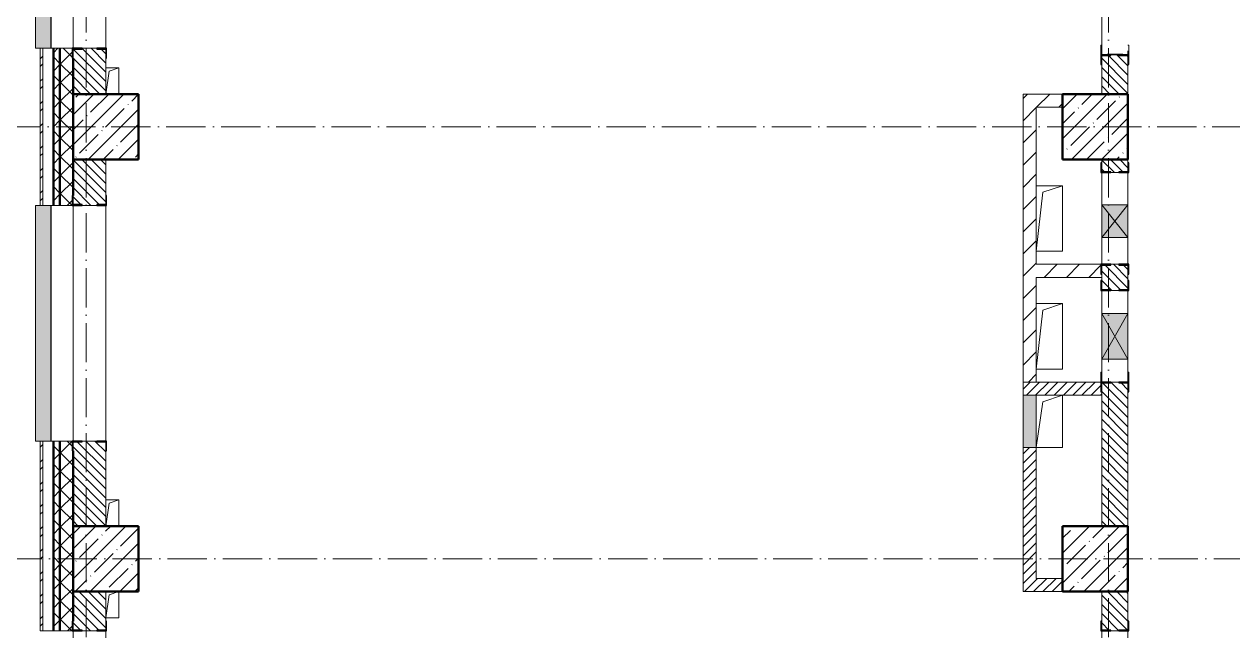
# Model space of a CAD drawing. Header units: millimetres. Extents: x -213536 to 1564669, y -45299 to 942238.
# Drawn here: x 139606 to 148829, y 472647 to 477281 of the extents above; entities that cross this region are included whole.
import ezdxf

# ---------------------------------------------------------------- set-up
doc = ezdxf.new("R2010")
doc.units = ezdxf.units.MM
doc.linetypes.add('50_200_ШТРИХ_1Т_ш5_п1_п1_', pattern=[700, 500, -100, 0, -100])
for name, color, linetype, lineweight in [('A-DETL-GENF-OTLN', 7, 'Continuous', 9), ('A-FLOR-____-OTLN', 7, 'Continuous', 9), ('A-GENM-____-MCUT', 7, 'Continuous', 25), ('A-GENM-____-OTLN', 7, 'Continuous', 9), ('A-GENM-____-OTLN-1', 7, 'Continuous', 25), ('A-GLAZ-____-OTLN', 7, 'Continuous', 9), ('A-WALL-____-MCUT-2', 7, 'Continuous', 50), ('A-WALL-____-MCUT-3', 7, 'Continuous', 9), ('A-WALL-____-OTLN', 7, 'Continuous', 9), ('A-WALL-____-PATT-1', 7, 'Continuous', 9), ('A-WALL-FNSH-MCUT-1', 7, 'Continuous', 9), ('I-WALL-____-OTLN', 7, 'Continuous', 9), ('S-COLS-____-MCUT', 7, 'Continuous', 50), ('S-COLS-____-OTLN', 7, 'Continuous', 9), ('S-GRID-____-OTLN-1', 7, '50_200_ШТРИХ_1Т_ш5_п1_п1_', 9)]:
    doc.layers.add(name, color=color, linetype=linetype, lineweight=lineweight)
doc.layers.add('A-GLAZ-____-OTLN-1', color=7, linetype='Continuous', lineweight=9, true_color=0xc0c0c0)
pattern_1 = [(135, (142429.057, 459015.94), (-35.35534, -35.35534), [])]
pattern_2 = [(45, (142429.06, 459015.94), (-70.71068, 70.71068), []), (135, (142429.06, 459015.94), (-70.71068, -70.71068), [])]
pattern_3 = [(45, (142429.06, 459015.94), (-84.8528, 84.8528), [])]
pattern_4 = [(45, (142429.057, 459015.94), (-35.35534, 35.35534), [])]

# ---------------------------------------------------------------- blocks, each defined once
blk = doc.blocks.new('BSC_Колонна _Прямоугольная - 500х500-V50-АР1_План отверстий 3 этажа в осях 1-64_А-ГГ')
at = {"layer": 'S-COLS-____-OTLN'}
h = blk.add_hatch(dxfattribs=at)
h.set_pattern_fill('FP_87', color=256, style=0, pattern_type=2)
h.set_pattern_definition([(45, (2200, -17481.04), (-114.0493, 114.0493), []), (45, (2314.05, -17481.04), (-114.0493, 114.0493), [201.612, -40.322, 3.353, -36.97])])
h.paths.add_polyline_path([(-250, -250), (250, -250), (250, 250), (-250, 250)], flags=0)
at = {"layer": 'S-COLS-____-MCUT'}
for p, q in [((250, 250), (-250, 250)), ((-250, 250), (-250, -250)), ((250, -250), (250, 250)), ((-250, -250), (250, -250))]:
    blk.add_line(p, q, dxfattribs=at)
blk = doc.blocks.new('BSC_Колонна _Прямоугольная - 500х500-V52-АР1_План отверстий 3 этажа в осях 1-64_А-ГГ')
at = {"layer": 'S-COLS-____-OTLN'}
h = blk.add_hatch(dxfattribs=at)
h.set_pattern_fill('FP_89', color=256, style=0, pattern_type=2)
h.set_pattern_definition([(45, (-5350, -17481.04), (-114.0493, 114.0493), []), (45, (-5235.95, -17481.04), (-114.0493, 114.0493), [201.613, -40.323, 3.353, -36.97])])
h.paths.add_polyline_path([(-250, -250), (250, -250), (250, 250), (-250, 250)], flags=0)
at = {"layer": 'S-COLS-____-MCUT'}
for p, q in [((250, 250), (-250, 250)), ((-250, 250), (-250, -250)), ((250, -250), (250, 250)), ((-250, -250), (250, -250))]:
    blk.add_line(p, q, dxfattribs=at)
blk = doc.blocks.new('BSC_Колонна _Прямоугольная - 500х500-V119-АР1_План отверстий 3 этажа в осях 1-64_А-ГГ')
at = {"layer": 'S-COLS-____-OTLN'}
h = blk.add_hatch(dxfattribs=at)
h.set_pattern_fill('FP_142', color=256, style=0, pattern_type=2)
h.set_pattern_definition([(45, (2200, -14181.04), (-114.0493, 114.0493), []), (45, (2314.05, -14181.04), (-114.0493, 114.0493), [201.612, -40.322, 3.353, -36.97])])
h.paths.add_polyline_path([(-250, -250), (250, -250), (250, 250), (-250, 250)], flags=0)
at = {"layer": 'S-COLS-____-MCUT'}
for p, q in [((250, 250), (-250, 250)), ((-250, 250), (-250, -250)), ((250, -250), (250, 250)), ((-250, -250), (250, -250))]:
    blk.add_line(p, q, dxfattribs=at)
blk = doc.blocks.new('Фахверк_СКБ_Уголок - 250_2700-27497298-АР1_План отверстий 3 этажа в осях 1-64_А-ГГ')
at = {"layer": 'A-GENM-____-MCUT'}
for p, q in [((200, 181), (125, 181)), ((125, 181), (125, 106)), ((125, 106), (131, 106)), ((131, 106), (131, 175)), ((131, 175), (200, 175)), ((200, 175), (200, 181)), ((131, -6), (125, -6)), ((125, -6), (125, -81)), ((125, -81), (200, -81)), ((131, -75), (131, -6)), ((200, -75), (131, -75)), ((200, -81), (200, -75))]:
    blk.add_line(p, q, dxfattribs=at)
blk = doc.blocks.new('154_Стойка_СКБ_Уголок - СМ-2180_200-28268025-АР1_План отверстий 3 этажа в осях 1-64_А-ГГ')
at = {"layer": 'A-GENM-____-MCUT'}
for p, q in [((125, 156), (125, 81)), ((200, 156), (125, 156)), ((131, 81), (131, 150)), ((131, 150), (200, 150)), ((200, 150), (200, 156)), ((125, 81), (131, 81)), ((131, 19), (125, 19)), ((125, 19), (125, -56)), ((131, -50), (131, 19)), ((125, -56), (200, -56)), ((200, -50), (131, -50)), ((200, -56), (200, -50))]:
    blk.add_line(p, q, dxfattribs=at)
blk = doc.blocks.new('Фахверк_СКБ_Уголок - 200_3960_зеркало-28268689-АР1_План отверстий 3 этажа в осях 1-64_А-ГГ')
at = {"layer": 'A-GENM-____-MCUT'}
for p, q in [((200, 156), (125, 156)), ((125, 156), (125, 81)), ((131, 81), (131, 150)), ((131, 150), (200, 150)), ((200, 150), (200, 156)), ((125, 81), (131, 81)), ((131, 19), (125, 19)), ((125, 19), (125, -56)), ((131, -50), (131, 19)), ((125, -56), (200, -56)), ((200, -50), (131, -50)), ((200, -56), (200, -50))]:
    blk.add_line(p, q, dxfattribs=at)
blk = doc.blocks.new('Фахверк_СКБ_Уголок - 200_3960-28268576-АР1_План отверстий 3 этажа в осях 1-64_А-ГГ')
at = {"layer": 'A-GENM-____-MCUT'}
for p, q in [((200, 156), (125, 156)), ((125, 156), (125, 81)), ((131, 81), (131, 150)), ((131, 150), (200, 150)), ((200, 150), (200, 156)), ((125, 81), (131, 81)), ((131, 19), (125, 19)), ((125, 19), (125, -56)), ((131, -50), (131, 19)), ((125, -56), (200, -56)), ((200, -50), (131, -50)), ((200, -56), (200, -50))]:
    blk.add_line(p, q, dxfattribs=at)
blk = doc.blocks.new('Стойка_Влож_Уголок_Опорный - Уголок-28213941-АР1_План отверстий 3 этажа в осях 1-64_А-ГГ')
at = {"layer": 'A-GENM-____-OTLN'}
for p, q in [((-212, -6), (-212, 0)), ((0, 0), (0, -6)), ((-212, -75), (-212, -6)), ((-212, -6), (-206, -6)), ((-212, -75), (-206, -75)), ((-6, -6), (0, -6)), ((-6, -75), (0, -75)), ((0, -6), (0, -75))]:
    blk.add_line(p, q, dxfattribs=at)
blk = doc.blocks.new('154_Стойка_СКБ_Уголок - СМ-2480_200-28346303-АР1_План отверстий 3 этажа в осях 1-64_А-ГГ')
at = {"layer": 'A-GENM-____-MCUT'}
for p, q in [((125, 156), (125, 81)), ((200, 156), (125, 156)), ((131, 81), (131, 150)), ((131, 150), (200, 150)), ((200, 150), (200, 156)), ((125, 81), (131, 81)), ((131, 19), (125, 19)), ((125, 19), (125, -56)), ((131, -50), (131, 19)), ((125, -56), (200, -56)), ((200, -50), (131, -50)), ((200, -56), (200, -50))]:
    blk.add_line(p, q, dxfattribs=at)
blk = doc.blocks.new('Стойка_Влож_Полоса боковая - Полоса-28213942-АР1_План отверстий 3 этажа в осях 1-64_А-ГГ')
at = {"layer": 'A-GENM-____-OTLN'}
for p, q in [((-5, 60), (0, 60)), ((-5, -60), (-5, 60)), ((0, 31), (0, -31)), ((0, -60), (-5, -60))]:
    blk.add_line(p, q, dxfattribs=at)
blk = doc.blocks.new('Фахверк_СКБ_Уголок - 200_3550-28267367-АР1_План отверстий 3 этажа в осях 1-64_А-ГГ')
at = {"layer": 'A-GENM-____-MCUT'}
for p, q in [((200, 156), (125, 156)), ((125, 156), (125, 81)), ((131, 81), (131, 150)), ((131, 150), (200, 150)), ((200, 150), (200, 156)), ((125, 81), (131, 81)), ((131, 19), (125, 19)), ((125, 19), (125, -56)), ((131, -50), (131, 19)), ((125, -56), (200, -56)), ((200, -50), (131, -50)), ((200, -56), (200, -50))]:
    blk.add_line(p, q, dxfattribs=at)
blk = doc.blocks.new('AR_Отверстие Ниша - Лючок-32403280-АР1_План отверстий 3 этажа в осях 1-64_А-ГГ')
at = {"layer": 'A-GLAZ-____-OTLN'}
blk.add_hatch(color=256, dxfattribs=at).paths.add_polyline_path([(200, -50), (200, 50), (-200, 50), (-200, -50)], flags=0)
for p, q in [((200, 50), (-200, 50)), ((-200, 50), (-200, -50)), ((200, -50), (200, 50)), ((-200, -50), (200, -50))]:
    blk.add_line(p, q, dxfattribs=at)
blk = doc.blocks.new('AR_Отверстие прямоугольное _в плите_ - AR_Отверстие прямоугольное _в плите_-30229458-АР1_План отверстий 3 этажа в осях 1-64_А-ГГ')
at = {"layer": 'A-GENM-____-OTLN'}
for p, q in [((100, 250), (-100, 250)), ((-100, -250), (-50, 200)), ((-50, 200), (100, 250)), ((100, -250), (100, 250)), ((-100, -250), (100, -250))]:
    blk.add_line(p, q, dxfattribs=at)
blk = doc.blocks.new('AR_Отверстие прямоугольное _в плите_ - AR_Отверстие прямоугольное _в плите_-30229368-АР1_План отверстий 3 этажа в осях 1-64_А-ГГ')
at = {"layer": 'A-GENM-____-OTLN'}
for p, q in [((-50, 150), (100, 200)), ((100, -200), (100, 200)), ((-100, -200), (-50, 150)), ((-100, -200), (100, -200))]:
    blk.add_line(p, q, dxfattribs=at)
blk = doc.blocks.new('AR_Отверстие прямоугольное _в плите_ - AR_Отверстие прямоугольное _в плите_-V175-АР1_План отверстий 3 этажа в осях 1-64_А-ГГ')
at = {"layer": 'A-GENM-____-OTLN'}
for p, q in [((50, 100), (-50, 100)), ((-25, 75), (50, 100)), ((50, -100), (50, 100)), ((-50, -100), (-25, 75))]:
    blk.add_line(p, q, dxfattribs=at)
blk = doc.blocks.new('AR_Отверстие прямоугольное _в плите_ - AR_Отверстие прямоугольное _в плите_-V174-АР1_План отверстий 3 этажа в осях 1-64_А-ГГ')
at = {"layer": 'A-GENM-____-OTLN'}
for p, q in [((-25, 75), (50, 100)), ((50, -100), (50, 100)), ((-50, -100), (-25, 75)), ((-50, -100), (50, -100))]:
    blk.add_line(p, q, dxfattribs=at)
blk = doc.blocks.new('Отлив_СКБ - Отлив витража_120_НВФ-V216-АР1_План отверстий 3 этажа в осях 1-64_А-ГГ')
at = {"layer": 'A-GLAZ-____-OTLN-1'}
for points in [[(0, 2), (1800, 2), (1800, 120), (0, 120), (0, 63)], [(0, 0), (1800, 0), (1800, 2), (0, 2)]]:
    blk.add_hatch(color=256, dxfattribs=at).paths.add_polyline_path(points, flags=0)
at = {"layer": 'A-GLAZ-____-OTLN'}
for p, q in [((0, 83), (0, 120)), ((1800, 120), (0, 120)), ((1800, 120), (1800, 83)), ((0, 2), (1800, 2)), ((1800, 0), (0, 0))]:
    blk.add_line(p, q, dxfattribs=at)
blk = doc.blocks.new('AR_Отверстие прямоугольное _в стене_ - AR_Отверстие прямоугольное _в стене__ЭОМ-36412645-АР1_План отверстий 3 этажа в осях 1-64_А-ГГ')
at = {"layer": 'A-GLAZ-____-OTLN'}
blk.add_hatch(color=256, dxfattribs=at).paths.add_polyline_path([(-175, -100), (175, -100), (175, 100), (-175, 100)], flags=0)
at = {"layer": 'A-DETL-GENF-OTLN'}
for p, q in [((-175, -100), (-175, 100)), ((-175, 100), (175, 100)), ((175, 100), (-175, -100)), ((-175, 100), (175, -100)), ((175, 100), (-175, 100)), ((-175, 100), (-175, -100)), ((175, 100), (175, -100)), ((175, -100), (175, 100)), ((175, -100), (-175, -100)), ((-175, -100), (175, -100))]:
    blk.add_line(p, q, dxfattribs=at)
blk = doc.blocks.new('AR_Отверстие прямоугольное _в стене__БезПР - AR_Отверстие прямоугольное _в стене__БезПР-36392898-АР1_План отверстий 3 этажа в осях 1-64_А-ГГ')
at = {"layer": 'A-GLAZ-____-OTLN'}
blk.add_hatch(color=256, dxfattribs=at).paths.add_polyline_path([(-125, -100), (125, -100), (125, 100), (-125, 100)], flags=0)
at = {"layer": 'A-DETL-GENF-OTLN'}
for p, q in [((-125, -100), (-125, 100)), ((-125, 100), (125, 100)), ((125, 100), (-125, -100)), ((-125, 100), (125, -100)), ((125, 100), (-125, 100)), ((-125, 100), (-125, -100)), ((125, 100), (125, -100)), ((125, -100), (125, 100)), ((125, -100), (-125, -100)), ((-125, -100), (125, -100))]:
    blk.add_line(p, q, dxfattribs=at)

msp = doc.modelspace()

# ---------------------------------------------------------------- hatches: boundary and pattern name
at = {"layer": 'A-WALL-____-PATT-1'}
h = msp.add_hatch(dxfattribs=at)
h.set_pattern_fill('FP_3', color=256, style=0, pattern_type=2)
h.set_pattern_definition([(45, (142429.06, 459015.94), (-85.5366, 85.5366), []), (45, (142486.08, 459015.94), (-85.5366, 85.5366), [])])
h.paths.add_polyline_path([(139749.1, 468532), (139749.1, 470847), (139729.1, 470847), (139729.1, 468532)], flags=0)
h.paths.add_polyline_path([(139729.1, 472647), (139749.1, 472647), (139749.1, 474097), (139729.1, 474097), (139729.1, 473510.5)], flags=0)
h.paths.add_polyline_path([(139729.1, 475897), (139749.1, 475897), (139749.1, 477097), (139729.1, 477097), (139729.1, 476950.6)], flags=0)
h.paths.add_polyline_path([(139749.1, 478897), (139749.1, 480097), (139729.1, 480097), (139729.1, 478897)], flags=0)
h.paths.add_polyline_path([(139749.1, 481897), (139749.1, 483097), (139729.1, 483097), (139729.1, 481897)], flags=0)
h = msp.add_hatch(dxfattribs=at)
h.set_pattern_fill('FP_1', color=256, style=0, pattern_type=2)
h.set_pattern_definition(pattern_2)
h.paths.add_polyline_path([(139879.1, 468532), (139879.1, 470847), (139829.1, 470847), (139829.1, 468532)], flags=0)
h.paths.add_polyline_path([(139829.1, 472647), (139879.1, 472647), (139879.1, 474097), (139829.1, 474097), (139829.1, 473510.5)], flags=0)
h.paths.add_polyline_path([(139879.1, 475897), (139879.1, 477097), (139829.1, 477097), (139829.1, 475897)], flags=0)
h.paths.add_polyline_path([(139879.1, 478897), (139879.1, 480097), (139829.1, 480097), (139829.1, 478897)], flags=0)
h.paths.add_polyline_path([(139879.1, 481897), (139879.1, 483097), (139829.1, 483097), (139829.1, 481897)], flags=0)
h = msp.add_hatch(dxfattribs=at)
h.set_pattern_fill('FP_1', color=256, style=0, pattern_type=2)
h.set_pattern_definition(pattern_2)
h.paths.add_polyline_path([(139879.1, 468532), (139979.1, 468532), (139979.1, 470772), (139973.1, 470772), (139973.1, 470847), (139879.1, 470847), (139879.1, 468547)], flags=0)
h.paths.add_polyline_path([(139973.1, 472647), (139973.1, 472722), (139979.1, 472722), (139979.1, 474022), (139973.1, 474022), (139973.1, 474097), (139879.1, 474097), (139879.1, 472647)], flags=0)
h.paths.add_polyline_path([(139973.1, 475897), (139973.1, 475972), (139979.1, 475972), (139979.1, 477022), (139973.1, 477022), (139973.1, 477097), (139879.1, 477097), (139879.1, 475897)], flags=0)
h.paths.add_polyline_path([(139973.1, 478897), (139973.1, 478972), (139979.1, 478972), (139979.1, 480022), (139973.1, 480022), (139973.1, 480097), (139879.1, 480097), (139879.1, 478897)], flags=0)
h.paths.add_polyline_path([(139973.1, 481897), (139973.1, 481972), (139979.1, 481972), (139979.1, 483022), (139973.1, 483022), (139973.1, 483097), (139879.1, 483097), (139879.1, 481897)], flags=0)
h = msp.add_hatch(dxfattribs=at)
h.set_pattern_fill('FP_6', color=256, style=0, pattern_type=2)
h.set_pattern_definition(pattern_1)
h.paths.add_polyline_path([(139979.1, 476747), (140229.1, 476747), (140229.1, 477091), (140160.1, 477091), (140160.1, 477097), (140048.1, 477097), (140048.1, 477091), (139979.1, 477091), (139979.1, 476950.6)], flags=0)
h.paths.add_polyline_path([(140160.1, 478897), (140160.1, 478903), (140229.1, 478903), (140229.1, 480091), (140160.1, 480091), (140160.1, 480097), (140048.1, 480097), (140048.1, 480091), (139979.1, 480091), (139979.1, 478903), (140048.1, 478903), (140048.1, 478897)], flags=0)
h.paths.add_polyline_path([(140160.1, 481897), (140160.1, 481903), (140229.1, 481903), (140229.1, 482247), (139979.1, 482247), (139979.1, 481903), (140048.1, 481903), (140048.1, 481897)], flags=0)
h = msp.add_hatch(dxfattribs=at)
h.set_pattern_fill('FP_6', color=256, style=0, pattern_type=2)
h.set_pattern_definition(pattern_1)
h.paths.add_polyline_path([(148029.1, 476747), (148029.1, 477041), (147960.1, 477041), (147960.1, 477047), (147898.1, 477047), (147898.1, 477041), (147829.1, 477041), (147829.1, 476747)], flags=0)
h.paths.add_polyline_path([(148003.4, 478197), (148029.1, 478197), (148029.1, 478937), (147829.1, 478937), (147829.1, 478197)], flags=0)
h.paths.add_polyline_path([(148029.1, 479337), (148029.1, 479891), (147960.1, 479891), (147960.1, 479897), (147898.1, 479897), (147898.1, 479891), (147829.1, 479891), (147829.1, 479337), (147898.1, 479337)], flags=0)
h.paths.add_polyline_path([(147960.1, 481047), (147960.1, 481053), (148029.1, 481053), (148029.1, 482247), (147829.1, 482247), (147829.1, 481053), (147898.1, 481053), (147898.1, 481047)], flags=0)
h = msp.add_hatch(dxfattribs=at)
h.set_pattern_fill('FP_4', color=256, style=0, pattern_type=2)
h.set_pattern_definition(pattern_3)
h.paths.add_polyline_path([(147229.1, 474547), (147329.1, 474547), (147329.1, 476747), (147229.1, 476747), (147229.1, 475230.5)], flags=0)
h = msp.add_hatch(dxfattribs=at)
h.set_pattern_fill('FP_4', color=256, style=0, pattern_type=2)
h.set_pattern_definition(pattern_3)
h.paths.add_polyline_path([(147529.1, 476647), (147529.1, 476747), (147329.1, 476747), (147329.1, 476647)], flags=0)
h = msp.add_hatch(dxfattribs=at)
h.set_pattern_fill('FP_6', color=256, style=0, pattern_type=2)
h.set_pattern_definition(pattern_1)
h.paths.add_polyline_path([(139979.1, 473447), (140229.1, 473447), (140229.1, 474091), (140160.1, 474091), (140160.1, 474097), (140048.1, 474097), (140048.1, 474091), (139979.1, 474091), (139979.1, 473510.5)], flags=0)
h.paths.add_polyline_path([(140160.1, 475897), (140160.1, 475903), (140229.1, 475903), (140229.1, 476247), (139979.1, 476247), (139979.1, 475903), (140048.1, 475903), (140048.1, 475897)], flags=0)
h = msp.add_hatch(dxfattribs=at)
h.set_pattern_fill('FP_6', color=256, style=0, pattern_type=2)
h.set_pattern_definition(pattern_1)
h.paths.add_polyline_path([(147829.1, 473447), (148029.1, 473447), (148028, 474541), (147960.1, 474541), (147960.1, 474547), (147898.1, 474547), (147898.1, 474541), (147829.1, 474541), (147829.1, 473510.5)], flags=0)
h.paths.add_polyline_path([(147898.1, 475247), (147960.1, 475247), (147960.1, 475253), (148029.1, 475253), (148029.1, 475441), (147960.1, 475441), (147960.1, 475447), (147898.1, 475447), (147898.1, 475441), (147829.1, 475441), (147829.1, 475253), (147898.1, 475253)], flags=0)
h.paths.add_polyline_path([(147898.1, 476147), (147960.1, 476147), (147960.1, 476153), (148029.1, 476153), (148029.1, 476247), (147829.1, 476247), (147829.1, 476153), (147898.1, 476153)], flags=0)
h = msp.add_hatch(dxfattribs=at)
h.set_pattern_fill('FP_4', color=256, style=0, pattern_type=2)
h.set_pattern_definition(pattern_3)
h.paths.add_polyline_path([(147820.9, 475347), (147829.1, 475347), (147829.1, 475372), (147823.1, 475372), (147823.1, 475447), (147329.1, 475447), (147329.1, 475347), (147717.8, 475347)], flags=0)
h = msp.add_hatch(dxfattribs=at)
h.set_pattern_fill('FP_5', color=256, style=0, pattern_type=2)
h.set_pattern_definition(pattern_4)
h.paths.add_polyline_path([(147820.9, 474447), (147829.1, 474447), (147829.1, 474472), (147823.1, 474472), (147823.1, 474547), (147229.1, 474547), (147229.1, 474447), (147717.8, 474447)], flags=0)
h = msp.add_hatch(dxfattribs=at)
h.set_pattern_fill('FP_5', color=256, style=0, pattern_type=2)
h.set_pattern_definition(pattern_4)
h.paths.add_polyline_path([(147229.1, 473047), (147329.1, 473047), (147329.1, 474047), (147229.1, 474047), (147229.1, 473510.5)], flags=0)
h = msp.add_hatch(dxfattribs=at)
h.set_pattern_fill('FP_5', color=256, style=0, pattern_type=2)
h.set_pattern_definition(pattern_4)
h.paths.add_polyline_path([(147529.1, 472947), (147529.1, 473047), (147229.1, 473047), (147229.1, 472947)], flags=0)
h = msp.add_hatch(dxfattribs=at)
h.set_pattern_fill('FP_6', color=256, style=0, pattern_type=2)
h.set_pattern_definition(pattern_1)
h.paths.add_polyline_path([(139979.1, 469047), (140229.1, 469047), (140228.2, 470841), (140160.1, 470841), (140160.1, 470847), (140048.1, 470847), (140048.1, 470841), (139979.1, 470841), (139979.1, 470070.4)], flags=0)
h.paths.add_polyline_path([(140160.1, 472647), (140160.1, 472653), (140229.1, 472653), (140229.1, 472947), (139979.1, 472947), (139979.1, 472653), (140048.1, 472653), (140048.1, 472647)], flags=0)
h = msp.add_hatch(dxfattribs=at)
h.set_pattern_fill('FP_6', color=256, style=0, pattern_type=2)
h.set_pattern_definition(pattern_1)
h.paths.add_polyline_path([(147960.1, 469747), (147960.1, 469753), (148029.1, 469753), (148029.1, 469941), (147960.1, 469941), (147960.1, 469947), (147898.1, 469947), (147898.1, 469941), (147829.1, 469941), (147829.1, 469753), (147898.1, 469753), (147898.1, 469747)], flags=0)
h.paths.add_polyline_path([(147898.1, 470647), (147960.1, 470647), (147960.1, 470653), (148029.1, 470653), (148029.1, 470941), (147960.1, 470941), (147960.1, 470947), (147898.1, 470947), (147898.1, 470941), (147829.1, 470941), (147829.1, 470653), (147898.1, 470653)], flags=0)
h.paths.add_polyline_path([(147898.1, 472647), (147960.1, 472647), (147960.1, 472653), (148029.1, 472653), (148029.1, 472947), (147829.1, 472947), (147829.1, 472653), (147898.1, 472653)], flags=0)
at = {"layer": 'S-COLS-____-OTLN'}
h = msp.add_hatch(dxfattribs=at)
h.set_pattern_fill('FP_38', color=256, style=0, pattern_type=2)
h.set_pattern_definition([(45, (142429.06, 459015.94), (-114.0493, 114.0493), []), (45, (142543.1, 459015.94), (-114.0493, 114.0493), [201.612, -40.322, 3.353, -36.97])])
h.paths.add_polyline_path([(147529.1, 472947), (148029.1, 472947), (148029.1, 473447), (147529.1, 473447)], flags=0)

# ---------------------------------------------------------------- linework, layer by layer
at = {"layer": 'A-FLOR-____-OTLN'}
for p, q in [((147329.1, 476047), (147529.1, 476047)), ((147529.1, 476047), (147529.1, 475547)), ((147529.1, 475547), (147329.1, 475547)), ((147329.1, 475146.8), (147529.1, 475146.8)), ((147529.1, 475146.8), (147529.1, 474646.8)), ((147529.1, 474646.8), (147329.1, 474646.8)), ((147529.1, 474447), (147529.1, 474047)), ((147529.1, 474047), (147329.1, 474047))]:
    msp.add_line(p, q, dxfattribs=at)
at = {"layer": 'A-WALL-____-MCUT-2'}
for p, q in [((139829.1, 475897), (139829.1, 477097)), ((139879.1, 475897), (139879.1, 477097)), ((139979.1, 476747), (139979.1, 477022)), ((139979.1, 475972), (139979.1, 476247)), ((139829.1, 472647), (139829.1, 474097)), ((139879.1, 472647), (139879.1, 474097)), ((139979.1, 473447), (139979.1, 474022)), ((147829.1, 473447), (148029.1, 473447)), ((139979.1, 472722), (139979.1, 472947))]:
    msp.add_line(p, q, dxfattribs=at)
at = {"layer": 'A-WALL-____-MCUT-3'}
for p, q in [((139973.1, 477097), (139749.1, 477097)), ((139749.1, 477097), (139749.1, 475897)), ((140160.1, 477097), (140048.1, 477097)), ((140229.1, 476747), (140229.1, 477022)), ((147829.1, 476972), (147829.1, 476747)), ((148029.1, 476747), (148029.1, 476972)), ((140229.1, 475972), (140229.1, 476247)), ((147829.1, 476247), (147829.1, 476222)), ((148029.1, 476222), (148029.1, 476247)), ((147898.1, 476147), (147960.1, 476147)), ((139749.1, 475897), (139973.1, 475897)), ((140048.1, 475897), (140160.1, 475897)), ((147960.1, 475447), (147898.1, 475447)), ((147829.1, 475372), (147829.1, 475322)), ((148029.1, 475322), (148029.1, 475372)), ((147898.1, 475247), (147960.1, 475247)), ((147960.1, 474547), (147898.1, 474547)), ((147829.1, 474472), (147829.1, 473447)), ((148029.1, 473447), (148029.1, 474472)), ((139973.1, 474097), (139749.1, 474097)), ((139749.1, 474097), (139749.1, 472647)), ((140160.1, 474097), (140048.1, 474097)), ((140229.1, 473447), (140229.1, 474022)), ((140229.1, 472722), (140229.1, 472947)), ((148029.1, 472947), (147829.1, 472947)), ((147829.1, 472947), (147829.1, 472722)), ((148029.1, 472722), (148029.1, 472947)), ((139749.1, 472647), (139973.1, 472647)), ((140048.1, 472647), (140160.1, 472647)), ((147898.1, 472647), (147960.1, 472647))]:
    msp.add_line(p, q, dxfattribs=at)
at = {"layer": 'A-WALL-____-OTLN'}
for p, q in [((139979.1, 478897), (139979.1, 477097)), ((140229.1, 478897), (140229.1, 477097)), ((139979.1, 475897), (139979.1, 474097)), ((140229.1, 475897), (140229.1, 474097)), ((139979.1, 472647), (139979.1, 470847)), ((140229.1, 472647), (140229.1, 470847))]:
    msp.add_line(p, q, dxfattribs=at)
at = {"layer": 'A-WALL-FNSH-MCUT-1'}
for p, q in [((139729.1, 477097), (139729.1, 475897)), ((139749.1, 477097), (139729.1, 477097)), ((147229.1, 476747), (147229.1, 474447)), ((147529.1, 476747), (147229.1, 476747)), ((147329.1, 475447), (147329.1, 476647)), ((147329.1, 476647), (147529.1, 476647)), ((139729.1, 475897), (139749.1, 475897)), ((147823.1, 475447), (147329.1, 475447)), ((147329.1, 475347), (147829.1, 475347)), ((147329.1, 474547), (147329.1, 475347)), ((147823.1, 474547), (147229.1, 474547)), ((147329.1, 474447), (147829.1, 474447)), ((139729.1, 474097), (139729.1, 472647)), ((139749.1, 474097), (139729.1, 474097)), ((147229.1, 474047), (147229.1, 472947)), ((147329.1, 473047), (147329.1, 474047)), ((147529.1, 473047), (147329.1, 473047)), ((147529.1, 472947), (147529.1, 473047)), ((147229.1, 472947), (147529.1, 472947)), ((139729.1, 472647), (139749.1, 472647))]:
    msp.add_line(p, q, dxfattribs=at)
at = {"layer": 'I-WALL-____-OTLN'}
for p, q in [((147829.1, 477047), (147829.1, 477797)), ((148029.1, 477077), (148029.1, 477047)), ((147829.1, 475902), (147829.1, 476147)), ((148029.1, 476147), (148029.1, 475902)), ((147829.1, 475447), (147829.1, 475652)), ((148029.1, 475652), (148029.1, 475447)), ((147829.1, 475072), (147829.1, 475247)), ((148029.1, 475247), (148029.1, 475072)), ((147829.1, 474547), (147829.1, 474722)), ((148029.1, 474722), (148029.1, 474547)), ((147829.1, 470947), (147829.1, 472647)), ((148029.1, 472647), (148029.1, 470947))]:
    msp.add_line(p, q, dxfattribs=at)
at = {"layer": 'S-COLS-____-MCUT'}
for p, q in [((147829.1, 473447), (147529.1, 473447)), ((147529.1, 473447), (147529.1, 472947)), ((148029.1, 472947), (148029.1, 473447)), ((147529.1, 472947), (148029.1, 472947))]:
    msp.add_line(p, q, dxfattribs=at)
at = {"layer": 'S-COLS-____-OTLN'}
msp.add_line((148029.1, 473447), (147829.1, 473447), dxfattribs=at)
at = {"layer": 'S-GRID-____-OTLN-1', "color": 251, "ltscale": 0.6, "true_color": 0x636466}
for p, q in [((140079.1, 454533.3), (140079.1, 508896.9)), ((147879.1, 454533.3), (147879.1, 508896.9)), ((169136.8, 476497), (137760.3, 476497)), ((137760.3, 473197), (169136.8, 473197))]:
    msp.add_line(p, q, dxfattribs=at)

# ---------------------------------------------------------------- block references
at = {"layer": 'A-GENM-____-OTLN'}
for name, p, rotation in [('Стойка_Влож_Уголок_Опорный - Уголок-28213941-АР1_План отверстий 3 этажа в осях 1-64_А-ГГ', (147823.1, 477047), 180), ('Стойка_Влож_Полоса боковая - Полоса-28213942-АР1_План отверстий 3 этажа в осях 1-64_А-ГГ', (147929.1, 477047), 269.9999999999999), ('Стойка_Влож_Уголок_Опорный - Уголок-28213941-АР1_План отверстий 3 этажа в осях 1-64_А-ГГ', (147823.1, 474547), 180)]:
    msp.add_blockref(name, p, dxfattribs=dict(at, rotation=rotation))
for name, p in [('AR_Отверстие прямоугольное _в плите_ - AR_Отверстие прямоугольное _в плите_-V175-АР1_План отверстий 3 этажа в осях 1-64_А-ГГ', (140279.1, 476847)), ('AR_Отверстие прямоугольное _в плите_ - AR_Отверстие прямоугольное _в плите_-30229458-АР1_План отверстий 3 этажа в осях 1-64_А-ГГ', (147429.1, 475797)), ('AR_Отверстие прямоугольное _в плите_ - AR_Отверстие прямоугольное _в плите_-30229458-АР1_План отверстий 3 этажа в осях 1-64_А-ГГ', (147429.1, 474896.8)), ('AR_Отверстие прямоугольное _в плите_ - AR_Отверстие прямоугольное _в плите_-30229368-АР1_План отверстий 3 этажа в осях 1-64_А-ГГ', (147429.1, 474247)), ('AR_Отверстие прямоугольное _в плите_ - AR_Отверстие прямоугольное _в плите_-V175-АР1_План отверстий 3 этажа в осях 1-64_А-ГГ', (140279.1, 473547)), ('AR_Отверстие прямоугольное _в плите_ - AR_Отверстие прямоугольное _в плите_-V174-АР1_План отверстий 3 этажа в осях 1-64_А-ГГ', (140279.1, 472847))]:
    msp.add_blockref(name, p, dxfattribs=at)
at = {"layer": 'A-GENM-____-OTLN-1'}
for name, p, rotation in [('Фахверк_СКБ_Уголок - 250_2700-27497298-АР1_План отверстий 3 этажа в осях 1-64_А-ГГ', (140054.1, 477222), 269.9999999999999), ('154_Стойка_СКБ_Уголок - СМ-2480_200-28346303-АР1_План отверстий 3 этажа в осях 1-64_А-ГГ', (147879.1, 477172), 269.9999999999999), ('Фахверк_СКБ_Уголок - 200_3960_зеркало-28268689-АР1_План отверстий 3 этажа в осях 1-64_А-ГГ', (147979.1, 476022), 89.99999999999991), ('Фахверк_СКБ_Уголок - 250_2700-27497298-АР1_План отверстий 3 этажа в осях 1-64_А-ГГ', (140154.1, 475772), 89.99999999999991), ('Фахверк_СКБ_Уголок - 200_3960-28268576-АР1_План отверстий 3 этажа в осях 1-64_А-ГГ', (147879.1, 475572), 269.9999999999999), ('Фахверк_СКБ_Уголок - 200_3960_зеркало-28268689-АР1_План отверстий 3 этажа в осях 1-64_А-ГГ', (147979.1, 475122), 89.99999999999991), ('154_Стойка_СКБ_Уголок - СМ-2180_200-28268025-АР1_План отверстий 3 этажа в осях 1-64_А-ГГ', (147879.1, 474672), 269.9999999999999), ('Фахверк_СКБ_Уголок - 250_2700-27497298-АР1_План отверстий 3 этажа в осях 1-64_А-ГГ', (140054.1, 474222), 269.9999999999999), ('Фахверк_СКБ_Уголок - 250_2700-27497298-АР1_План отверстий 3 этажа в осях 1-64_А-ГГ', (140154.1, 472522), 89.99999999999991), ('Фахверк_СКБ_Уголок - 200_3550-28267367-АР1_План отверстий 3 этажа в осях 1-64_А-ГГ', (147979.1, 472522), 89.99999999999991)]:
    msp.add_blockref(name, p, dxfattribs=dict(at, rotation=rotation))
at = {"layer": 'A-GLAZ-____-OTLN'}
for name, p, rotation in [('Отлив_СКБ - Отлив витража_120_НВФ-V216-АР1_План отверстий 3 этажа в осях 1-64_А-ГГ', (139812.1, 477097), 90), ('Отлив_СКБ - Отлив витража_120_НВФ-V216-АР1_План отверстий 3 этажа в осях 1-64_А-ГГ', (139812.1, 474097), 90), ('AR_Отверстие прямоугольное _в стене__БезПР - AR_Отверстие прямоугольное _в стене__БезПР-36392898-АР1_План отверстий 3 этажа в осях 1-64_А-ГГ', (147929.1, 475777), 89.99999999999991), ('AR_Отверстие прямоугольное _в стене_ - AR_Отверстие прямоугольное _в стене__ЭОМ-36412645-АР1_План отверстий 3 этажа в осях 1-64_А-ГГ', (147929.1, 474897), 89.99999999999991), ('AR_Отверстие Ниша - Лючок-32403280-АР1_План отверстий 3 этажа в осях 1-64_А-ГГ', (147279.1, 474247), 269.9999999999999)]:
    msp.add_blockref(name, p, dxfattribs=dict(at, rotation=rotation))
at = {"layer": 'S-COLS-____-OTLN'}
for name, p in [('BSC_Колонна _Прямоугольная - 500х500-V50-АР1_План отверстий 3 этажа в осях 1-64_А-ГГ', (140229.1, 476497)), ('BSC_Колонна _Прямоугольная - 500х500-V52-АР1_План отверстий 3 этажа в осях 1-64_А-ГГ', (147779.1, 476497)), ('BSC_Колонна _Прямоугольная - 500х500-V119-АР1_План отверстий 3 этажа в осях 1-64_А-ГГ', (140229.1, 473197))]:
    msp.add_blockref(name, p, dxfattribs=at)

doc.saveas('drawing.dxf')
